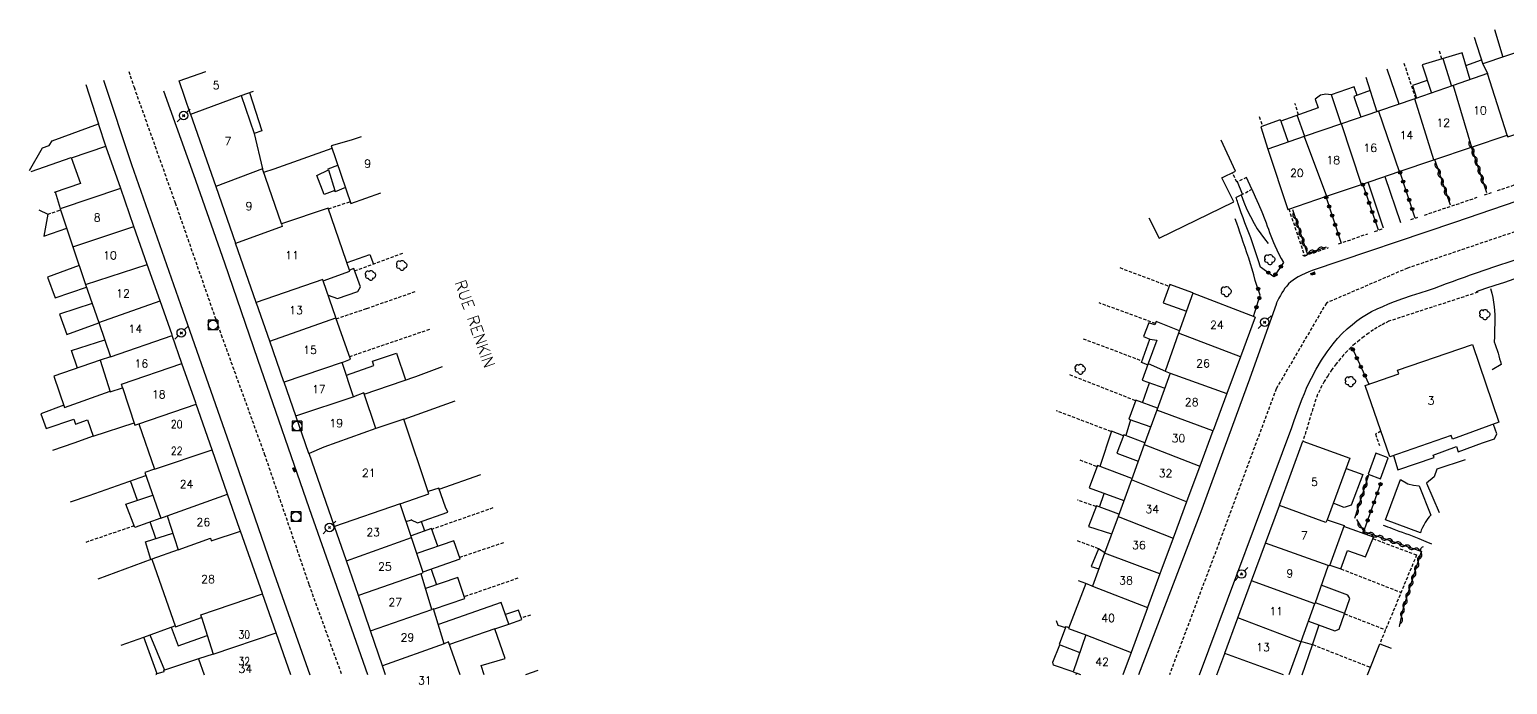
# Model space of a CAD drawing. Header units: millimetres. Extents: x 254999 to 256000, y 142999 to 144000.
# Drawn here: x 255354.5 to 255585.3, y 142998.5 to 143100.8 of the extents above; entities that cross this region are included whole.
import ezdxf
from ezdxf.enums import TextEntityAlignment as Align

# ---------------------------------------------------------------- set-up
doc = ezdxf.new("R2010")
doc.units = ezdxf.units.MM
doc.linetypes.add('DASHED', pattern=[0.75, 0.5, -0.25])
doc.layers.get('0').update_dxf_attribs({"linetype": 'CONTINUOUS'})
for name, color, linetype in [('W0001', 6, 'DASHED'), ('W0014', 7, 'CONTINUOUS'), ('W0017', 7, 'CONTINUOUS'), ('W0101', 7, 'CONTINUOUS'), ('W0104', 1, 'CONTINUOUS'), ('W0105', 7, 'CONTINUOUS'), ('W0112', 1, 'DASHED'), ('W0211', 2, 'CONTINUOUS'), ('W0300', 7, 'CONTINUOUS'), ('W0310', 3, 'CONTINUOUS'), ('W0323', 7, 'CONTINUOUS'), ('W0401', 7, 'CONTINUOUS'), ('W0420', 7, 'CONTINUOUS'), ('W0473', 7, 'CONTINUOUS'), ('W0989', 7, 'CONTINUOUS'), ('W0991', 7, 'CONTINUOUS'), ('W1102', 7, 'CONTINUOUS')]:
    doc.layers.add(name, color=color, linetype=linetype)
doc.styles.get("Standard").update_dxf_attribs({"font": 'romans.shx', "width": 0.85})

# ---------------------------------------------------------------- blocks, each defined once
blk = doc.blocks.new('T420')
for p, q in [((0.75, 0.75), (-0.75, 0.75)), ((-0.75, 0.75), (-0.75, -0.75)), ((0.75, 0.75), (0.75, -0.75)), ((0.75, -0.75), (-0.75, -0.75))]:
    blk.add_line(p, q)
blk.add_ellipse((0, 0), major_axis=(-0.53, 0.53), ratio=1, start_param=3.926991, end_param=10.210176)
blk = doc.blocks.new('T401')
for p, q in [((-0.3, 0.3), (0, 0.3)), ((-0.3, -0.25), (-0.3, 0.3)), ((-0.3, 0.15), (0, 0.15)), ((-0.3, 0), (0, 0)), ((0, 0.3), (0, -0.25)), ((-0.3, -0.15), (0, -0.15)), ((-0.3, -0.25), (-0.3, -0.3)), ((-0.3, -0.3), (0, -0.3)), ((0, -0.3), (0, -0.25))]:
    blk.add_line(p, q)
blk = doc.blocks.new('T300')
for p, q in [((-0.8, 0.51), (-0.86, 0.34)), ((-0.86, 0.34), (-0.86, 0.17)), ((-0.86, 0.17), (-0.74, 0.06)), ((-0.69, 0.63), (-0.8, 0.51)), ((-0.8, -0.06), (-0.74, 0.06)), ((-0.74, 0.06), (-0.69, 0.11)), ((-0.57, 0.69), (-0.69, 0.63)), ((-0.46, 0.69), (-0.57, 0.69)), ((-0.29, 0.63), (-0.46, 0.69)), ((-0.29, 0.63), (-0.17, 0.74)), ((-0.23, 0.57), (-0.29, 0.63)), ((-0.17, 0.74), (-0.06, 0.8)), ((-0.06, 0.8), (0.06, 0.8)), ((0.06, 0.8), (0.23, 0.74)), ((0.23, 0.74), (0.34, 0.63)), ((0.34, 0.63), (0.4, 0.51)), ((0.46, 0.46), (0.34, 0.46)), ((0.4, 0.51), (0.4, 0.46)), ((0.57, 0.4), (0.46, 0.46)), ((0.57, 0.4), (0.69, 0.29)), ((0.69, 0.29), (0.74, 0.17)), ((0.74, 0.06), (0.69, -0.17)), ((0.74, 0.17), (0.74, 0.06)), ((-0.8, -0.17), (-0.8, -0.06)), ((-0.8, -0.23), (-0.8, -0.17)), ((-0.74, -0.34), (-0.8, -0.23)), ((-0.69, -0.4), (-0.74, -0.34)), ((-0.51, -0.46), (-0.69, -0.4)), ((-0.4, -0.46), (-0.51, -0.46)), ((-0.4, -0.46), (-0.34, -0.46)), ((-0.34, -0.46), (-0.34, -0.4)), ((-0.34, -0.51), (-0.34, -0.46)), ((-0.29, -0.63), (-0.34, -0.51)), ((-0.17, -0.74), (-0.29, -0.63)), ((-0.06, -0.8), (-0.17, -0.74)), ((0.06, -0.8), (-0.06, -0.8)), ((0.17, -0.74), (0.06, -0.8)), ((0.23, -0.69), (0.17, -0.74)), ((0.29, -0.46), (0.23, -0.46)), ((0.29, -0.63), (0.23, -0.69)), ((0.46, -0.4), (0.29, -0.46)), ((0.34, -0.51), (0.29, -0.63)), ((0.34, -0.51), (0.34, -0.46)), ((0.57, -0.34), (0.46, -0.4)), ((0.63, -0.29), (0.57, -0.34)), ((0.69, -0.17), (0.63, -0.29))]:
    blk.add_line(p, q)
blk = doc.blocks.new('T473')
for p, q in [((-0.166667, 0.166667), (0.166667, -0.166667)), ((-0.166667, -0.166667), (0.166667, 0.166667)), ((0.500001, 0.500001), (1.000002, 1.000002)), ((-1.000002, -1.000002), (-0.500001, -0.500001))]:
    blk.add_line(p, q)
blk.add_ellipse((0, 0), major_axis=(0.471405, 0.471405), ratio=1, start_param=5.4977871438, end_param=11.780972451)
blk = doc.blocks.new('t310o')
at = {"color": 0, "linetype": 'Continuous'}
for centre, start, end in [((-0.5, 0.38), 216.8699, 323.1304), ((0.5, -0.37), 36.8699, 143.1303)]:
    blk.add_arc(centre, 0.625, start, end, dxfattribs=at)
blk = doc.blocks.new('t323o')
at = {"color": 0, "linetype": 'Continuous'}
for radius in [0.25, 0.15]:
    blk.add_circle((0, 0), radius, dxfattribs=at)

msp = doc.modelspace()

# ---------------------------------------------------------------- linework, layer by layer
at = {"layer": 'W0001'}
for points in [[(255369.97, 143094.23), (255370.8, 143091.77), (255377.22, 143073.73), (255384.41, 143053.11), (255391.15, 143034.52), (255398.12, 143014.1), (255403.23, 143000)], [(255615.52, 143079.3), (255592.12, 143071.11), (255569.69, 143063.51), (255557.02, 143058.07), (255549.18, 143044.68), (255540.28, 143020.7), (255532.51, 143000)]]:
    msp.add_lwpolyline(points, dxfattribs=at)
at = {"layer": 'W0014'}
for points in [[(255366.03, 143092.84), (255370.43, 143079.69), (255378.06, 143057.85), (255385.65, 143036.11), (255392.67, 143015.81), (255398.24, 143000)], [(255407.32, 143000), (255404.83, 143007.13), (255398.21, 143025.94), (255390.16, 143049.23), (255384.98, 143064.28), (255380.16, 143078.07), (255375.45, 143091.15)], [(255592.55, 143075.95), (255577.03, 143070.64), (255554.83, 143063.13)], [(255572.99, 143060.08), (255573.93, 143060.41), (255574.86, 143060.75), (255575.79, 143061.09), (255576.72, 143061.44), (255577.65, 143061.78), (255578.59, 143062.12), (255579.52, 143062.46), (255580.46, 143062.78), (255583.32, 143063.75), (255586.2, 143064.69), (255589.08, 143065.61), (255591.97, 143066.5)], [(255603.46, 143067.41), (255599.16, 143066), (255594.87, 143064.59), (255590.58, 143063.18), (255586.29, 143061.77), (255584.82, 143061.29), (255583.35, 143060.8), (255581.88, 143060.32), (255580.42, 143059.83)], [(255554.83, 143063.13), (255554.26, 143062.93), (255553.69, 143062.7), (255553.14, 143062.44), (255552.6, 143062.14), (255552.21, 143061.9), (255551.83, 143061.64), (255551.47, 143061.36), (255551.13, 143061.05), (255550.83, 143060.72), (255550.56, 143060.37), (255550.32, 143060.01), (255550.08, 143059.65), (255549.84, 143059.24), (255549.61, 143058.82), (255549.39, 143058.4), (255549.2, 143057.97)], [(255564.05, 143056.75), (255564.94, 143057.16), (255565.84, 143057.55), (255566.75, 143057.93), (255567.66, 143058.28), (255568.98, 143058.77), (255570.31, 143059.23), (255571.65, 143059.67), (255572.99, 143060.08)], [(255549.21, 143057.99), (255545.01, 143046.16), (255537.4, 143025.46), (255527.66, 143000)], [(255551.62, 143038.61), (255552, 143039.74), (255552.41, 143040.87), (255552.83, 143041.99), (255553.26, 143043.11), (255553.59, 143043.93), (255553.93, 143044.75), (255554.29, 143045.57), (255554.68, 143046.36), (255555.45, 143047.75), (255556.26, 143049.12), (255557.14, 143050.44), (255558.1, 143051.71), (255558.78, 143052.53), (255559.51, 143053.3), (255560.28, 143054.04), (255561.09, 143054.74), (255561.79, 143055.3), (255562.52, 143055.82), (255563.27, 143056.3), (255564.05, 143056.75)], [(255537.19, 143000), (255551.62, 143038.61)]]:
    msp.add_lwpolyline(points, dxfattribs=at)
at = {"layer": 'W0017'}
for points in [[(255566.14, 143077.82), (255568.61, 143070.63)], [(255542.98, 143074.62), (255543.72, 143074.97)], [(255545.39, 143075.83), (255545.91, 143074.66), (255546.42, 143073.48), (255546.92, 143072.3), (255547.41, 143071.11), (255547.61, 143070.6), (255547.8, 143070.09), (255547.98, 143069.58), (255548.16, 143069.07), (255548.35, 143068.56), (255548.54, 143068.05), (255548.74, 143067.54), (255548.96, 143067.04), (255549.28, 143066.36), (255549.62, 143065.69), (255549.98, 143065.02), (255550.35, 143064.37)], [(255565.93, 143069.74), (255563.53, 143076.94)], [(255546.75, 143063.69), (255546.44, 143064.63), (255546.13, 143065.57), (255545.8, 143066.51), (255545.48, 143067.44), (255545.2, 143068.23), (255544.9, 143069.01), (255544.6, 143069.79), (255544.3, 143070.57), (255544.01, 143071.35), (255543.72, 143072.14), (255543.45, 143072.93), (255543.19, 143073.72), (255543.12, 143073.94), (255543.06, 143074.16), (255543.01, 143074.39), (255542.96, 143074.61)], [(255545.91, 143061.57), (255545.67, 143062.45), (255545.42, 143063.33), (255545.16, 143064.2), (255544.89, 143065.07), (255544.62, 143065.91), (255544.34, 143066.74), (255544.05, 143067.58), (255543.77, 143068.41), (255543.53, 143069.11), (255543.29, 143069.81), (255543.04, 143070.52), (255542.8, 143071.22)], [(255582.68, 143060.33), (255582.86, 143059.63), (255583.02, 143058.92), (255583.14, 143058.2), (255583.23, 143057.48), (255583.31, 143056.26), (255583.32, 143055.04), (255583.3, 143053.82), (255583.27, 143052.6), (255583.26, 143052.45), (255583.25, 143052.31), (255583.24, 143052.17), (255583.23, 143052.02)], [(255583.23, 143052.03), (255583.39, 143051.59), (255583.54, 143051.14), (255583.69, 143050.7), (255583.83, 143050.25), (255583.96, 143049.81), (255584.08, 143049.37), (255584.2, 143048.93), (255584.31, 143048.48)], [(255584.31, 143048.49), (255582.9, 143047.64)], [(255578.68, 143033.59), (255574.28, 143032.11), (255573.84, 143030.95), (255572.67, 143029.93), (255574.63, 143025.38)], [(255571.7, 143022.18), (255566.24, 143024.22), (255568.62, 143030.54), (255569.75, 143029.83), (255570.65, 143029.65), (255571.52, 143029.53), (255573.34, 143024.94)], [(255573.34, 143024.94), (255573.09, 143024.68), (255572.86, 143024.4), (255572.64, 143024.1), (255572.44, 143023.8), (255572.22, 143023.41), (255572.02, 143023.01), (255571.85, 143022.6), (255571.7, 143022.18)], [(255573.5, 143020.4), (255572.62, 143020.78), (255571.54, 143021.24), (255571.02, 143021.45), (255570.49, 143021.65), (255569.97, 143021.85), (255569.44, 143022.04), (255568.92, 143022.23), (255568.39, 143022.42), (255567.86, 143022.62), (255567.34, 143022.81), (255566.99, 143022.95), (255566.63, 143023.08), (255566.28, 143023.21), (255565.93, 143023.35)]]:
    msp.add_lwpolyline(points, dxfattribs=at)
at = {"layer": 'W0101'}
for points in [[(255589.01, 143096.82), (255588.7, 143097.86), (255581.46, 143095.41), (255582.21, 143093.88)], [(255582.21, 143093.88), (255576.8, 143092.01)], [(255363.28, 143092.21), (255365.26, 143086.06)], [(255379.64, 143087.57), (255377.84, 143092.77)], [(255387.54, 143090.45), (255389.46, 143091.16)], [(255576.8, 143092.01), (255570.85, 143089.95)], [(255387.54, 143090.45), (255389.59, 143084.51), (255390.89, 143079.02)], [(255570.85, 143089.95), (255570.83, 143089.94), (255565.18, 143088.01)], [(255379.64, 143087.57), (255383.56, 143076.27)], [(255565.18, 143088.01), (255559.38, 143086.03)], [(255585.26, 143084.3), (255585.23, 143084.29), (255585.35, 143084.04), (255592.41, 143086.43), (255592.32, 143086.67)], [(255354.48, 143078.75), (255356.52, 143082.29), (255357.55, 143082.64), (255358.04, 143083.4), (255358.04, 143083.41), (255365.26, 143086.06)], [(255406.25, 143084), (255404.7, 143083.48), (255401.61, 143082.63), (255404.65, 143073.61)], [(255553.58, 143084.05), (255547.9, 143082.11), (255550.98, 143072.69)], [(255559.38, 143086.03), (255553.58, 143084.05)], [(255579.68, 143082.41), (255585.26, 143084.3), (255585.26, 143084.3)], [(255530.89, 143068.18), (255542.58, 143073.87), (255540.72, 143077.59), (255542.85, 143078.64), (255540.58, 143083.52)], [(255573.79, 143080.41), (255579.68, 143082.41)], [(255568.39, 143078.58), (255573.79, 143080.41)], [(255393.85, 143070.44), (255393.85, 143070.45), (255390.89, 143079.02)], [(255562.5, 143076.59), (255568.39, 143078.58)], [(255368.71, 143075.97), (255359.29, 143072.78), (255361.26, 143066.86)], [(255370.79, 143070.04), (255368.72, 143075.96)], [(255383.56, 143076.27), (255386.63, 143067.4)], [(255404.65, 143073.61), (255409.35, 143075.26)], [(255550.98, 143072.69), (255557.05, 143074.74)], [(255557.05, 143074.74), (255562.5, 143076.59)], [(255400.33, 143061.52), (255400.33, 143061.51), (255404.5, 143063.04), (255401.12, 143072.9), (255393.85, 143070.44)], [(255529.31, 143071.39), (255530.89, 143068.18)], [(255372.87, 143064.1), (255370.79, 143070.04)], [(255361.26, 143066.86), (255363.17, 143061.09), (255363.21, 143060.98)], [(255389.89, 143058.13), (255386.64, 143067.4), (255386.63, 143067.4)], [(255374.86, 143058.42), (255372.87, 143064.1)], [(255363.21, 143060.98), (255365.28, 143055.03)], [(255402.32, 143055.77), (255402.31, 143055.82), (255402.3, 143055.82), (255400.33, 143061.52)], [(255545.91, 143055.87), (255536.17, 143059.63), (255533.95, 143053.36)], [(255376.75, 143053), (255376.73, 143053.07), (255376.74, 143053.08), (255374.86, 143058.42)], [(255391.99, 143052.12), (255389.91, 143058.06), (255389.89, 143058.06), (255389.89, 143058.13)], [(255365.28, 143055.03), (255367.14, 143049.66)], [(255403.33, 143048.77), (255404.61, 143049.31), (255402.32, 143055.77)], [(255545.91, 143055.87), (255543.61, 143049.67)], [(255378.28, 143048.63), (255376.75, 143053)], [(255394.23, 143045.71), (255394.21, 143045.77), (255394.2, 143045.77), (255391.99, 143052.12)], [(255533.95, 143053.36), (255531.84, 143047.42), (255532.65, 143047.11)], [(255367.14, 143049.66), (255365.5, 143049.13), (255367.07, 143044.21), (255369.02, 143044.85), (255369.02, 143044.86)], [(255543.61, 143049.67), (255541.48, 143043.95)], [(255380.51, 143042.26), (255380.43, 143042.5), (255378.28, 143048.63)], [(255405.1, 143043.43), (255405.09, 143043.43), (255403.33, 143048.77)], [(255532.65, 143047.11), (255530.55, 143041.36)], [(255369.02, 143044.86), (255370.95, 143038.99), (255371.54, 143039.19)], [(255396.06, 143040.46), (255394.23, 143045.71)], [(255408.59, 143038.48), (255406.68, 143044.05), (255405.1, 143043.43)], [(255541.48, 143043.95), (255539.32, 143038.14), (255539.31, 143038.1)], [(255383, 143035.14), (255380.51, 143042.26)], [(255398.13, 143034.59), (255398.1, 143034.58), (255396.06, 143040.46)], [(255530.55, 143041.36), (255528.59, 143035.97)], [(255371.54, 143039.19), (255374, 143032.12)], [(255412.37, 143026.73), (255416.85, 143028.28), (255412.92, 143039.94), (255408.59, 143038.48)], [(255539.31, 143038.1), (255537.25, 143032.57)], [(255528.59, 143035.97), (255526.58, 143030.48), (255526.57, 143030.44)], [(255549.68, 143026.47), (255549.7, 143026.53), (255549.68, 143026.52), (255553.36, 143036.48)], [(255553.37, 143036.48), (255560.7, 143033.86), (255557.13, 143024.22)], [(255385.42, 143028.23), (255383, 143035.14)], [(255402.13, 143023.15), (255402.11, 143023.15), (255398.13, 143034.58), (255398.13, 143034.59)], [(255374, 143032.12), (255372.51, 143031.6), (255375, 143024.49), (255376, 143024.85)], [(255537.25, 143032.57), (255535.18, 143027.01)], [(255526.57, 143030.44), (255524.48, 143024.74)], [(255387.45, 143022.43), (255387.35, 143022.71), (255385.42, 143028.23), (255385.42, 143028.23)], [(255414.15, 143021.44), (255412.37, 143026.72)], [(255535.18, 143027.01), (255533.08, 143021.38), (255533.07, 143021.36)], [(255547.5, 143020.58), (255549.68, 143026.47)], [(255376, 143024.85), (255377.72, 143019.51)], [(255524.48, 143024.74), (255522.37, 143019.02)], [(255557.13, 143024.22), (255559.79, 143023.32), (255557.53, 143017.02), (255557.28, 143017.08)], [(255390.87, 143012.65), (255390.86, 143012.69), (255390.87, 143012.69), (255387.45, 143022.43)], [(255403.96, 143017.84), (255402.13, 143023.15)], [(255377.72, 143019.51), (255373.58, 143018.06), (255377.26, 143007.51), (255381.33, 143008.99), (255381.33, 143009.01)], [(255415.62, 143015.8), (255415.98, 143016.01), (255414.15, 143021.44)], [(255533.07, 143021.36), (255531.02, 143015.8)], [(255545.34, 143014.71), (255547.5, 143020.58)], [(255405.84, 143012.39), (255403.96, 143017.84)], [(255522.37, 143019.02), (255520.48, 143013.88), (255520.48, 143013.86)], [(255557.28, 143017.08), (255555.2, 143011.12)], [(255417.33, 143010.21), (255415.63, 143015.8), (255415.62, 143015.8)], [(255531.02, 143015.8), (255529.08, 143010.52), (255529.07, 143010.51)], [(255392.99, 143006.6), (255390.87, 143012.65)], [(255520.48, 143013.86), (255520.47, 143013.87), (255519.43, 143014.3), (255516.73, 143007.23), (255519.48, 143006.24)], [(255543.2, 143008.92), (255543.2, 143008.92), (255545.33, 143014.69), (255545.33, 143014.69), (255545.34, 143014.71)], [(255407.73, 143006.91), (255407.72, 143006.91), (255405.84, 143012.39)], [(255419.25, 143004.85), (255417.57, 143010.34), (255417.33, 143010.21)], [(255529.07, 143010.51), (255529.08, 143010.5), (255526.51, 143003.49)], [(255555.2, 143011.12), (255555.18, 143011.08), (255555.19, 143011.08), (255553.05, 143005.17)], [(255381.33, 143009.01), (255383.15, 143003.22)], [(255541.16, 143003.37), (255541.18, 143003.42), (255541.17, 143003.41), (255543.21, 143008.92), (255543.2, 143008.92)], [(255395.3, 143000), (255392.99, 143006.6)], [(255409.62, 143001.4), (255409.61, 143001.41), (255409.62, 143001.41), (255407.73, 143006.91), (255407.73, 143006.91)], [(255519.48, 143006.24), (255519.48, 143006.24), (255517.46, 143000.46), (255517.99, 143000.26)], [(255383.15, 143003.22), (255380.89, 143002.5), (255381.74, 143000)], [(255421.75, 143000), (255419.92, 143005.18), (255419.25, 143004.85)], [(255526.51, 143003.49), (255526.51, 143003.48), (255525.23, 143000)], [(255539.92, 143000), (255541.16, 143003.37)], [(255553.05, 143005.17), (255551.17, 143000)], [(255410.1, 143000), (255409.62, 143001.4)], [(255517.99, 143000.26), (255517.99, 143000.26), (255517.9, 143000)]]:
    msp.add_lwpolyline(points, dxfattribs=at)
msp.add_lwpolyline([(255583.98, 143039.45), (255576.73, 143036.8), (255576.52, 143037.36), (255566.92, 143034.06), (255563.08, 143045.17), (255568.32, 143047), (255568.14, 143047.6), (255579.82, 143051.61)], close=True, dxfattribs=at)
at = {"layer": 'W0104'}
for points in [[(255583.26, 143100.76), (255584.6, 143096.47)], [(255580.13, 143099.6), (255581.48, 143095.38)], [(255579.48, 143092.93), (255578.23, 143097.15), (255572, 143095.26), (255573.42, 143090.84)], [(255575.19, 143096.23), (255576.57, 143091.93)], [(255578.82, 143095.16), (255581.27, 143096.03)], [(255563.17, 143093.33), (255564.92, 143087.92)], [(255568.39, 143089.11), (255566.5, 143094.56)], [(255388.86, 143090.93), (255390.77, 143084.96), (255389.59, 143084.51)], [(255561.82, 143090.49), (255561.34, 143091.8), (255557.78, 143090.57), (255556.96, 143090.69), (255556.08, 143090.5), (255555.26, 143089.92), (255555.72, 143088.56), (255549.93, 143086.45), (255551.06, 143083.19)], [(255563.84, 143091.27), (255561.3, 143090.29), (255562.4, 143087.06)], [(255572.78, 143092.83), (255570.45, 143092.04), (255571.1, 143090.04)], [(255559.35, 143086.02), (255557.83, 143090.58)], [(255549.93, 143086.45), (255549.79, 143086.67), (255546.81, 143085.56), (255547.9, 143082.11)], [(255553.65, 143084.07), (255552.48, 143087.38)], [(255368.73, 143075.96), (255366.46, 143082.4), (255365.26, 143086.06)], [(255361.01, 143080.73), (255366.4, 143082.58)], [(255391.07, 143078.49), (255392.67, 143079.02), (255401.74, 143082.27)], [(255354.76, 143078.59), (255360.99, 143080.78), (255362.42, 143076.72), (255358.33, 143075.31), (255358.33, 143075.31), (255358.33, 143075.31)], [(255403.81, 143076.09), (255402.22, 143075.45), (255402.16, 143075.61), (255400.48, 143075.02), (255399.33, 143077.99), (255401.17, 143078.85), (255401.11, 143079.02), (255402.64, 143079.58)], [(255401.17, 143078.85), (255402.16, 143075.61)], [(255359.3, 143072.79), (255358.52, 143075.38)], [(255355.92, 143072.64), (255357.32, 143071.92), (255356.71, 143068.49), (255360.29, 143069.77)], [(255404.07, 143064.38), (255407.65, 143065.66), (255408.18, 143064.14)], [(255362.23, 143063.92), (255357.31, 143062.13), (255358.5, 143058.89), (255363.36, 143060.55)], [(255401.1, 143059.3), (255402.56, 143058.77), (255405.74, 143059.86), (255406.18, 143060.6), (255405.13, 143063.47), (255404.44, 143063.21)], [(255536.15, 143059.64), (255532.58, 143060.95), (255531.51, 143058.09), (255535.16, 143056.79)], [(255364.25, 143058), (255359.16, 143056.34), (255360.3, 143053.16), (255365.31, 143054.95)], [(255534.07, 143053.71), (255530.45, 143055.19), (255530.25, 143054.65), (255529.3, 143054.95), (255528.46, 143052.86), (255529.47, 143052.44), (255530.56, 143052.25), (255529.2, 143048.64), (255531.88, 143047.41)], [(255361.96, 143047.91), (255361.03, 143050.67), (255366.23, 143052.3)], [(255529.11, 143048.44), (255528.13, 143048.78), (255529.47, 143052.45)], [(255403.98, 143046.8), (255408.24, 143048.32), (255408.03, 143048.99), (255411.8, 143050.25), (255413.22, 143046.06)], [(255365.5, 143049.13), (255358.28, 143046.63), (255359.93, 143041.76), (255367.05, 143044.29)], [(255406.76, 143043.83), (255414.82, 143046.61), (255414.81, 143046.61), (255419, 143048.14)], [(255529.2, 143048.64), (255528.23, 143046.02), (255531.79, 143044.75)], [(255528.29, 143042.51), (255529.39, 143045.61)], [(255420.93, 143042.73), (255412.95, 143039.86)], [(255530.65, 143041.64), (255527.24, 143042.9), (255526.17, 143039.94), (255529.6, 143038.74)], [(255359.82, 143042.1), (255356.26, 143040.76), (255357.07, 143038.5), (255361.38, 143039.91), (255361.65, 143039.13), (255363.55, 143039.81), (255364.42, 143037.26), (255364.41, 143037.27), (255370.83, 143039.36)], [(255525.34, 143037.35), (255523.45, 143038.08), (255521.65, 143032.56)], [(255526.45, 143039.84), (255525.69, 143037.39)], [(255567.5, 143034.25), (255568.18, 143032.03), (255573.86, 143033.93), (255573.71, 143034.33), (255577.36, 143035.65), (255577.62, 143034.83), (255581.42, 143036.24), (255581.41, 143036.24), (255583.28, 143036.86), (255583.63, 143037.66), (255583.1, 143039.12)], [(255364.42, 143037.26), (255361.39, 143036.2), (255358.07, 143035.03)], [(255528.68, 143036.23), (255525.4, 143037.5), (255524.3, 143034.64), (255527.64, 143033.38)], [(255360.89, 143027.01), (255363.77, 143028.03), (255372.67, 143031.14)], [(255418.44, 143029), (255424.99, 143031.3)], [(255526.66, 143030.69), (255521.26, 143032.7), (255519.96, 143029.22), (255525.39, 143027.23)], [(255560.11, 143032.25), (255562.72, 143031.27), (255560.9, 143026.52), (255559.81, 143026.14), (255558.09, 143026.82)], [(255371.36, 143027.26), (255370.26, 143030.29)], [(255413.3, 143023.96), (255414.12, 143024.23), (255414.11, 143024.22), (255415.07, 143023.74), (255419.81, 143025.42), (255419.43, 143026.21), (255418.38, 143029.17), (255416.74, 143028.62)], [(255375, 143024.49), (255370.95, 143023), (255369.52, 143026.64), (255373.75, 143028.06)], [(255412.37, 143026.72), (255412.37, 143026.73)], [(255524.6, 143025.09), (255521.1, 143026.38), (255519.87, 143023.2), (255523.48, 143022.02)], [(255521.58, 143026.22), (255522.33, 143028.35)], [(255416.2, 143022.47), (255415.71, 143023.97)], [(255373.42, 143018), (255372.59, 143020.8), (255376.88, 143022.14)], [(255374.21, 143021.3), (255373.34, 143023.88)], [(255418.24, 143020.08), (255417.26, 143022.84), (255414.06, 143021.71)], [(255557.57, 143017.12), (255559.29, 143016.56), (255560.32, 143019.43), (255563.11, 143018.43), (255564.36, 143021.49), (255559.73, 143023.15)], [(255415.95, 143016.1), (255421.76, 143018.11), (255420.77, 143020.95), (255414.98, 143018.97)], [(255522.4, 143019.09), (255521.44, 143019.7), (255520.28, 143016.95), (255521.47, 143016.55)], [(255373.59, 143018.06), (255365.15, 143014.95)], [(255417.59, 143010.29), (255422.46, 143011.96), (255421.35, 143015.19), (255416.34, 143013.48)], [(255417.22, 143016.54), (255418.03, 143014.06)], [(255519.43, 143014.3), (255518.33, 143014.7)], [(255554.23, 143008.42), (255558.35, 143006.89), (255559, 143007.17), (255560.67, 143011.91), (255560.38, 143012.44), (255556.21, 143014.02)], [(255425.51, 143000), (255425.02, 143001.45), (255428.79, 143002.58), (255427.17, 143007.21), (255429.33, 143007.92), (255428.14, 143011.33), (255418.33, 143007.88)], [(255429.33, 143007.92), (255431.35, 143008.65), (255430.87, 143010.13), (255428.8, 143009.43)], [(255555.26, 143011.3), (255559.88, 143009.65)], [(255514.82, 143008.51), (255515.08, 143007.76), (255516.29, 143007.43), (255515.3, 143004.74), (255518.52, 143003.49)], [(255368.77, 143004.66), (255372.31, 143005.9), (255377.2, 143007.66)], [(255374.44, 143000.19), (255372.33, 143005.91)], [(255373.28, 143006.25), (255375.57, 143000.72)], [(255376.58, 143007.44), (255377.68, 143004.54), (255382.23, 143006.16)], [(255427.17, 143007.21), (255420.07, 143004.73)], [(255516.29, 143007.43), (255516.38, 143007.55), (255516.81, 143007.43)], [(255553.26, 143000), (255554.88, 143004.71), (255555.91, 143007.8)], [(255517.46, 143000.46), (255514.43, 143001.52), (255514.32, 143001.97), (255515.4, 143004.71)], [(255554.88, 143004.69), (255553.06, 143005.2)], [(255563.47, 143000), (255565.35, 143004.84), (255567.14, 143004.19)], [(255380.89, 143002.5), (255375.42, 143000.67), (255375.45, 143000.51), (255374.23, 143000.13), (255374.28, 143000)], [(255433.85, 143000.68), (255431.96, 143000)]]:
    msp.add_lwpolyline(points, dxfattribs=at)
msp.add_lwpolyline([(255564.73, 143034.61), (255563.53, 143031.33), (255565.47, 143030.62), (255566.68, 143033.89)], close=True, dxfattribs=at)
at = {"layer": 'W0105'}
for points in [[(255545.38, 143075.83), (255544.56, 143077.68)], [(255543.93, 143075.08), (255543.13, 143077)]]:
    msp.add_lwpolyline(points, dxfattribs=at)
at = {"layer": 'W0112'}
for points in [[(255569.12, 143095.53), (255570.98, 143089.99)], [(255575.05, 143096.19), (255574.62, 143097.57)], [(255552.67, 143087.45), (255552.12, 143089.24)], [(255546.53, 143087.17), (255547.05, 143085.65)], [(255544.56, 143077.68), (255543.05, 143076.96), (255542.37, 143078.36)], [(255583.73, 143075.62), (255588.57, 143077.25)], [(255543.7, 143074.95), (255545.39, 143075.82)], [(255581.7, 143074.94), (255582.79, 143075.31)], [(255357.32, 143071.92), (255359.34, 143072.62)], [(255401.17, 143072.79), (255404.55, 143073.91)], [(255551.15, 143072.76), (255553.6, 143065.47)], [(255572.34, 143071.8), (255580.6, 143074.57)], [(255570.23, 143071.09), (255571.29, 143071.45)], [(255558.93, 143067.3), (255563.5, 143068.89)], [(255564.56, 143069.24), (255565.95, 143069.7)], [(255412.72, 143065.8), (255405.27, 143063.07)], [(255553.59, 143065.47), (255557.37, 143066.73)], [(255524.76, 143063.59), (255532.48, 143060.68)], [(255402.38, 143055.61), (255407.17, 143057.23), (255407.16, 143057.23), (255414.82, 143059.89)], [(255580.66, 143059.74), (255566.75, 143055.22)], [(255530.32, 143054.87), (255521.54, 143058.08)], [(255566.76, 143055.21), (255566.16, 143054.91), (255565.56, 143054.59), (255564.98, 143054.25), (255564.4, 143053.89), (255563.65, 143053.38), (255562.91, 143052.85), (255562.19, 143052.29), (255561.49, 143051.7)], [(255416.94, 143053.94), (255404.48, 143049.68)], [(255519.02, 143052.5), (255528.19, 143049.05)], [(255561.49, 143051.7), (255560.89, 143051.16), (255560.31, 143050.6), (255559.76, 143050.01), (255559.23, 143049.4), (255558.55, 143048.55), (255557.89, 143047.67), (255557.28, 143046.77), (255556.7, 143045.84), (255556.33, 143045.17), (255555.98, 143044.48), (255555.66, 143043.77), (255555.37, 143043.05)], [(255527.2, 143042.82), (255516.92, 143046.86)], [(255555.37, 143043.06), (255553.36, 143036.48)], [(255523.42, 143037.99), (255514.83, 143041.25)], [(255565.54, 143038.04), (255564.67, 143037.62), (255565.32, 143035.81)], [(255518.51, 143033.57), (255521.2, 143032.55)], [(255521.07, 143026.28), (255518.16, 143027.3)], [(255426.85, 143026.07), (255417.3, 143022.73)], [(255370.83, 143023.27), (255363.13, 143020.66)], [(255421.67, 143018.37), (255428.74, 143020.75)], [(255521.44, 143019.7), (255518.15, 143020.92)], [(255564.28, 143021.28), (255571.11, 143018.74), (255565.35, 143004.84)], [(255430.76, 143015.09), (255422.38, 143012.21)], [(255559.29, 143016.56), (255568.69, 143012.89)], [(255432.72, 143009.35), (255431.28, 143008.86)], [(255559.84, 143009.55), (255566.27, 143007.05)], [(255554.89, 143004.73), (255563.93, 143001.18)]]:
    msp.add_lwpolyline(points, dxfattribs=at)
at = {"layer": 'W0211'}
msp.add_lwpolyline([(255543.72, 143074.97), (255544.14, 143073.81), (255544.62, 143072.68), (255545.16, 143071.57), (255545.74, 143070.49), (255546.24, 143069.67), (255546.77, 143068.87), (255547.34, 143068.1), (255547.95, 143067.35)], dxfattribs=at)
at = {"layer": 'W0310'}
for points in [[(255582.08, 143075.27), (255579.68, 143082.41)], [(255573.94, 143080.39), (255576.35, 143073.4)], [(255551.72, 143072.69), (255554.01, 143065.78), (255557.05, 143066.85)], [(255561.48, 143024.48), (255563.58, 143031.09)], [(255561.71, 143024.28), (255562.86, 143022.39), (255571.94, 143019.26)], [(255568.47, 143007.56), (255568.46, 143007.58), (255569.03, 143010.29), (255569.97, 143013.3), (255571.9, 143019.28)]]:
    msp.add_lwpolyline(points, dxfattribs=at)
at = {"layer": 'W0323'}
for points in [[(255570.9, 143071.32), (255568.48, 143078.61)], [(255565.15, 143069.44), (255562.7, 143076.66)], [(255556.95, 143074.71), (255559.32, 143067.43)], [(255550.35, 143064.39), (255548.83, 143062.18), (255546.74, 143063.69)], [(255545.64, 143055.98), (255546.7, 143059.3), (255545.92, 143061.57)], [(255560.98, 143051.19), (255563.68, 143045.38)], [(255562.96, 143022.71), (255565.57, 143030.02)]]:
    msp.add_lwpolyline(points, dxfattribs=at)
at = {"layer": 'W1102'}
for points in [[(255377.84, 143092.77), (255382, 143094.22), (255382, 143094.22)], [(255585.26, 143084.3), (255582.21, 143093.88)], [(255576.8, 143092.01), (255579.68, 143082.41)], [(255379.64, 143087.57), (255380.11, 143087.72), (255387.54, 143090.45)], [(255573.79, 143080.41), (255570.85, 143089.95)], [(255565.18, 143088.01), (255568.39, 143078.58)], [(255553.58, 143084.05), (255557.05, 143074.74)], [(255562.5, 143076.59), (255559.38, 143086.03)], [(255390.89, 143079.02), (255383.56, 143076.27)], [(255393.85, 143070.44), (255393.96, 143070.03), (255386.65, 143067.37)], [(255361.26, 143066.86), (255370.79, 143070.04)], [(255363.21, 143060.98), (255372.87, 143064.1)], [(255400.33, 143061.52), (255400.27, 143061.76), (255389.89, 143058.13)], [(255365.28, 143055.03), (255374.86, 143058.42)], [(255391.99, 143052.12), (255402.32, 143055.77)], [(255367.14, 143049.66), (255376.75, 143053)], [(255543.61, 143049.67), (255533.95, 143053.36)], [(255369.02, 143044.86), (255368.83, 143045.4), (255378.28, 143048.63)], [(255403.33, 143048.77), (255394.23, 143045.71)], [(255532.65, 143047.11), (255541.48, 143043.95)], [(255396.06, 143040.46), (255405.17, 143043.46)], [(255371.54, 143039.19), (255380.51, 143042.26)], [(255539.31, 143038.1), (255530.55, 143041.36)], [(255408.59, 143038.48), (255400.44, 143035.56), (255400.44, 143035.57), (255398.13, 143034.59)], [(255528.59, 143035.97), (255537.25, 143032.57)], [(255374, 143032.12), (255383, 143035.14)], [(255535.18, 143027.01), (255526.57, 143030.44)], [(255376, 143024.85), (255385.42, 143028.23)], [(255412.37, 143026.72), (255402.13, 143023.15)], [(255557.13, 143024.22), (255556.94, 143023.79), (255549.68, 143026.47)], [(255524.48, 143024.74), (255533.07, 143021.36)], [(255377.72, 143019.51), (255382.76, 143021.35), (255382.83, 143020.95), (255387.45, 143022.43)], [(255403.96, 143017.84), (255414.15, 143021.44)], [(255557.28, 143017.08), (255547.5, 143020.58)], [(255531.02, 143015.8), (255522.37, 143019.02)], [(255415.62, 143015.8), (255405.84, 143012.39)], [(255381.33, 143009.01), (255381.21, 143009.38), (255390.87, 143012.65)], [(255520.48, 143013.86), (255529.07, 143010.51)], [(255555.2, 143011.12), (255545.34, 143014.71)], [(255407.73, 143006.91), (255417.33, 143010.21)], [(255553.05, 143005.17), (255543.2, 143008.92)], [(255383.15, 143003.22), (255392.99, 143006.6)], [(255519.48, 143006.24), (255526.51, 143003.49)], [(255419.25, 143004.85), (255409.62, 143001.4)], [(255550.34, 143000), (255541.16, 143003.37)], [(255518.68, 143000), (255517.99, 143000.26)]]:
    msp.add_lwpolyline(points, dxfattribs=at)

# ---------------------------------------------------------------- block references
at = {"layer": 'W0300'}
for p in [(255548.23, 143064.84), (255412.65, 143063.92), (255407.78, 143062.36), (255541.43, 143059.85), (255581.81, 143056.24), (255518.62, 143047.72), (255560.81, 143045.78)]:
    msp.add_blockref('T300', p, dxfattribs=at)
at = {"layer": 'W0310'}
for p, rotation in [((255579.69, 143082.38), 108.620169010814), ((255580.17, 143080.96), 108.620169010814), ((255574.39, 143079.07), 289.0551732894088), ((255580.64, 143079.54), 108.620169010814), ((255574.88, 143077.65), 289.0551732894088), ((255575.37, 143076.23), 289.0551732894088), ((255581.12, 143078.11), 108.620169010814), ((255581.6, 143076.69), 108.620169010814), ((255575.86, 143074.82), 289.0551732894088), ((255552.19, 143071.27), 288.3378247622685), ((255552.66, 143069.84), 288.3378247622685), ((255553.13, 143068.42), 288.3378247622685), ((255553.6, 143067), 288.3378247622685), ((255554.22, 143065.86), 19.27243171841316), ((255555.63, 143066.35), 19.27243171841316), ((255563.3, 143030.19), 72.31446783828962), ((255562.84, 143028.77), 72.31446783828962), ((255561.93, 143025.91), 72.31446783828962), ((255562.39, 143027.34), 72.31446783828962), ((255562.49, 143023), 301.3460190553434), ((255563.61, 143022.13), 340.9559257516224), ((255565.02, 143021.64), 340.9559257516224), ((255566.44, 143021.15), 340.9559257516224), ((255567.86, 143020.66), 340.9559257516224), ((255569.28, 143020.17), 340.9559257516224), ((255570.69, 143019.69), 340.9559257516224), ((255571.83, 143019.07), 72.11262998343703), ((255570.91, 143016.22), 72.11262998343703), ((255571.37, 143017.64), 72.11262998343703), ((255570.45, 143014.79), 72.11262998343703), ((255569.54, 143011.93), 72.72505178681307), ((255569.99, 143013.36), 72.11262998343703), ((255569.09, 143010.5), 72.72505178681307), ((255568.77, 143009.03), 78.15726914663723)]:
    msp.add_blockref('t310o', p, dxfattribs=dict(at, rotation=rotation))
at = {"layer": 'W0323'}
for p, rotation in [((255568.54, 143078.44), 108.4019416291714), ((255569.01, 143077.02), 108.4019416291714), ((255557, 143074.56), 288.0112797350799), ((255562.74, 143076.54), 108.7630834148216), ((255563.22, 143075.12), 108.7630834148216), ((255569.48, 143075.59), 108.4019416291714), ((255557.46, 143073.14), 288.0112797350799), ((255563.7, 143073.7), 108.7630834148216), ((255564.19, 143072.28), 108.7630834148216), ((255569.96, 143074.17), 108.4019416291714), ((255570.43, 143072.75), 108.4019416291714), ((255557.93, 143071.71), 288.0112797350799), ((255558.39, 143070.28), 288.0112797350799), ((255564.67, 143070.86), 108.7630834148216), ((255558.85, 143068.86), 288.0112797350799), ((255549.92, 143063.76), 235.4034668217585), ((255547.96, 143062.81), 144.0020627361562), ((255549.07, 143062.53), 235.4034668217585), ((255546.37, 143060.27), 108.9485276076759), ((255546.55, 143058.84), 72.34131277538701), ((255546.1, 143057.41), 72.34131277538701), ((255561.15, 143050.82), 294.8807196665357), ((255561.78, 143049.46), 294.8807196665357), ((255562.41, 143048.1), 294.8807196665357), ((255563.04, 143046.74), 294.8807196665357), ((255564.98, 143028.36), 70.36752643160516), ((255565.48, 143029.78), 70.36752643160516), ((255564.47, 143026.95), 70.36752643160516), ((255563.47, 143024.12), 70.36752643160516), ((255563.97, 143025.54), 70.36752643160516)]:
    msp.add_blockref('t323o', p, dxfattribs=dict(at, rotation=rotation))
at = {"layer": 'W0401'}
for p, rotation in [((255554.88, 143062.79), 107.8107284455601), ((255395.99, 143032.11), 19.06588931428765)]:
    msp.add_blockref('T401', p, dxfattribs=dict(at, rotation=rotation))
at = {"layer": 'W0420'}
for p in [(255383.14, 143054.65), (255396.27, 143038.86), (255396.09, 143024.71)]:
    msp.add_blockref('T420', p, dxfattribs=at)
at = {"layer": 'W0473'}
for p in [(255378.55, 143087.36), (255378.18, 143053.42), (255547.39, 143055.09), (255401.32, 143023.03), (255543.76, 143015.76)]:
    msp.add_blockref('T473', p, dxfattribs=at)

# ---------------------------------------------------------------- texts
at = {"layer": 'W0989'}
msp.add_text('RUE RENKIN', height=1.75, rotation=289.2717, dxfattribs=at).set_placement((255421.68, 143061.57), align=Align.MIDDLE_LEFT)
at = {"layer": 'W0991'}
for s, p in [('5', (255383.63, 143092.07)), ('10', (255581, 143088.14)), ('12', (255575.27, 143086.21)), ('7', (255385.48, 143083.36)), ('14', (255569.53, 143084.27)), ('16', (255563.87, 143082.3)), ('9', (255407.29, 143079.83)), ('18', (255558.1, 143080.39)), ('20', (255552.41, 143078.37)), ('9', (255388.76, 143073.19)), ('8', (255365.03, 143071.42)), ('10', (255367.04, 143065.51)), ('11', (255395.48, 143065.52)), ('12', (255369.08, 143059.56)), ('13', (255396.11, 143056.94)), ('14', (255371.01, 143054.04)), ('24', (255539.93, 143054.65)), ('15', (255398.29, 143050.74)), ('16', (255371.95, 143048.61)), ('26', (255537.76, 143048.65)), ('17', (255399.66, 143044.61)), ('18', (255374.67, 143043.81)), ('28', (255535.99, 143042.6)), ('3', (255573.36, 143042.84)), ('19', (255402.38, 143039.31)), ('30', (255533.92, 143036.96)), ('21', (255407.47, 143031.54)), ('32', (255531.9, 143031.49)), ('24', (255379, 143029.81)), ('5', (255555.17, 143030.13)), ('34', (255529.83, 143025.9)), ('26', (255381.63, 143023.87)), ('23', (255408.15, 143022.28)), ('7', (255553.58, 143021.75)), ('36', (255527.75, 143020.27)), ('25', (255409.98, 143016.92)), ('28', (255382.36, 143014.97)), ('38', (255525.73, 143014.76)), ('9', (255551.31, 143015.85)), ('27', (255411.59, 143011.36)), ('11', (255549.18, 143009.94)), ('40', (255522.93, 143008.89)), ('29', (255413.51, 143005.87)), ('13', (255547.13, 143004.32)), ('34', (255388.19, 143000.96)), ('42', (255522, 143002.04)), ('31', (255416.22, 142999.14))]:
    msp.add_text(s, height=1.25, dxfattribs=at).set_placement(p, align=Align.MIDDLE_CENTER)
at = {"layer": 'W0991', "char_height": 1.25, "attachment_point": 1}
for s, insert in [('20\\P\\P22      ', (255376.55, 143039.77)), ('30\\P\\P32      ', (255387.1, 143006.93))]:
    msp.add_mtext(s, dxfattribs=dict(at, insert=insert))

doc.saveas('drawing.dxf')
